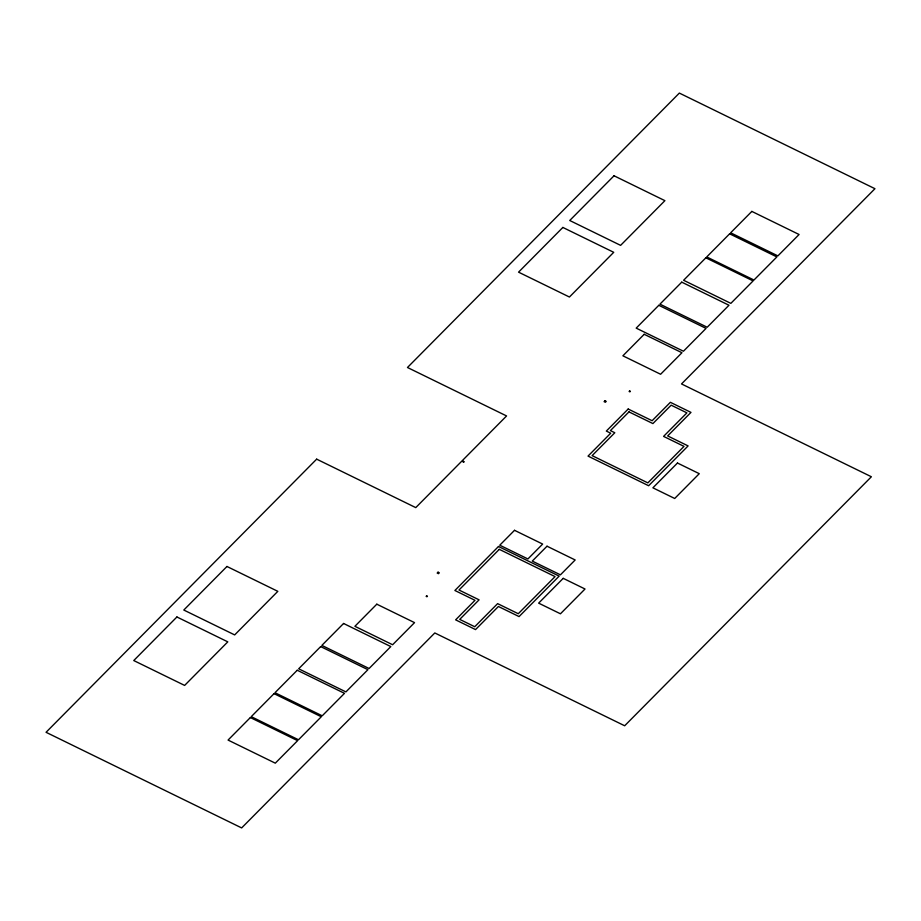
<?xml version="1.0" encoding="UTF-8"?>
<svg xmlns="http://www.w3.org/2000/svg" width="921" height="921" viewBox="0 0 921 921"><rect width="100%" height="100%" fill="white"/><g stroke="black" fill="none" stroke-linecap="round" stroke-linejoin="round"><path stroke-width="1.38" d="M316.663 459.153L46.05 732.299L241.647 827.921L434.804 632.957L624.668 725.771L871.381 476.756L681.517 383.942L874.95 188.701L679.353 93.079L407.473 367.502L506.573 415.947L415.762 507.609L316.663 459.153M176.913 616.978L133.752 660.553L184.626 685.42L227.798 641.856L176.913 616.978M226.957 566.473L183.797 610.036L234.671 634.914L277.831 591.34L226.957 566.473M562.858 227.441L518.558 272.156L569.431 297.023L613.731 252.308L562.858 227.441M614.031 175.784L569.731 220.499L620.604 245.366L664.904 200.663L614.031 175.784M463.447 461.352L462.941 461.87L463.7 462.238L464.219 461.72L463.447 461.352M250.362 717.551L228.063 740.07L275.298 763.164L297.61 740.657L250.362 717.551M274.044 693.651L251.249 716.665L298.485 739.77L321.291 716.757L274.044 693.651M297.241 670.246L274.976 692.719L322.223 715.813L344.489 693.34L297.241 670.246M320.681 646.588L298.669 668.796L345.916 691.901L367.928 669.682L320.681 646.588M343.568 623.482L321.855 645.402L369.091 668.496L390.815 646.577L343.568 623.482M658.803 305.3L636.192 328.129L683.44 351.223L706.05 328.394L658.803 305.3M681.747 282.148L659.943 304.149L707.19 327.243L728.983 305.242L681.747 282.148M705.854 257.811L683.601 280.272L730.848 303.366L753.102 280.905L705.854 257.811M729.628 233.819L706.729 256.936L753.965 280.03L776.864 256.924L729.628 233.819M751.835 211.404L730.641 232.794L777.888 255.888L799.083 234.498L751.835 211.404M376.804 604.188L354.896 626.303L392.622 644.746L414.542 622.631L376.804 604.188M644.205 334.288L622.884 355.805L660.61 374.26L681.943 352.731L644.205 334.288M604.959 400.773L604.095 401.648L605.362 402.258L606.225 401.395L604.959 400.773M438.051 572.194L437.187 573.069L438.454 573.679L439.317 572.816L438.051 572.194M426.653 595.864L426.135 596.382L426.907 596.75L427.413 596.232L426.653 595.864M629.619 390.953L629.101 391.471L629.872 391.851L630.378 391.333L629.619 390.953M628.18 409.028L606.329 431.074L610.704 433.215L588.035 456.102L648.637 485.735L688.102 445.902L667.667 435.921L690.98 412.389L670.361 402.316L652.114 420.724L628.18 409.028M628.974 411.883L610.416 430.602L614.802 432.743L592.122 455.63L647.854 482.88L684.015 446.374L663.581 436.393L686.893 412.861L671.144 405.171L652.908 423.579L628.974 411.883M498.491 546.487L454.893 590.488L474.994 600.308L455.63 619.856L475.535 629.584L498.411 606.49L519.064 616.586L559.151 576.132L498.491 546.487M514.517 530.312L499.769 545.197L527.917 558.955L542.653 544.069L514.517 530.312M499.286 549.342L458.992 590.016L479.081 599.836L459.717 619.384L474.741 626.729L497.616 603.635L518.27 613.731L555.052 576.604L499.286 549.342M547.016 546.211L532.28 561.085L560.429 574.842L575.165 559.968L547.016 546.211M563.215 578.342L538.647 603.14L560.452 613.8L585.019 589.003L563.215 578.342M677.465 463.021L652.897 487.819L674.702 498.48L699.269 473.682L677.465 463.021"/></g></svg>
